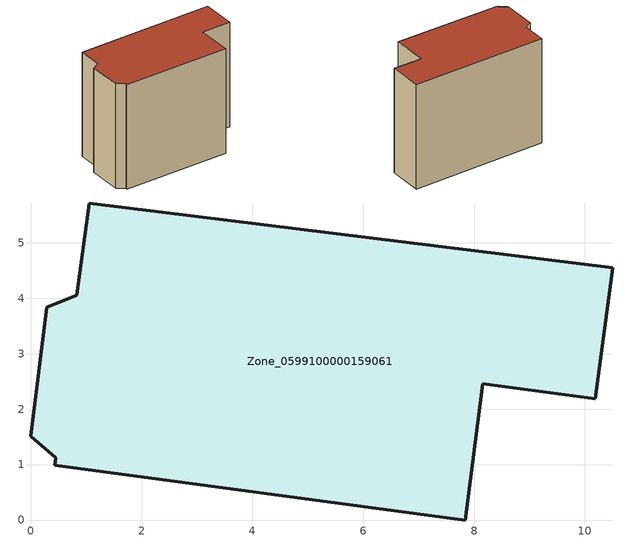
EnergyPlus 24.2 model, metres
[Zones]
Zone_0599100000159061
 floor ground (C_G): 8.16,2.46 7.84,0 0.43,0.99 0.45,1.12 0,1.51 0.29,3.84 0.83,4.06 1.05,5.72 10.5,4.55 10.19,2.19 z2.64
 wall outside (C_F): 0.83,4.06 0.29,3.84 0,1.51 0.45,1.12 0.43,0.99 7.84,0 8.16,2.46 10.19,2.19 10.5,4.55 1.05,5.72 0.83,4.06 z2.64:10.15
 roof outside (C_R): 10.5,4.55 1.05,5.72 0.83,4.06 0.29,3.84 0,1.51 0.45,1.12 0.43,0.99 7.84,0 8.16,2.46 10.19,2.19 z10.15
[BUILDING]
Pand.0599100000159061: North Axis=0; Terrain=City; Loads Convergence Tolerance Value=0.04; Temperature Convergence Tolerance Value=0.4; Solar Distribution=FullExterior; Maximum Number of Warmup Days=25; Minimum Number of Warmup Days=1
[Site:Location]
Rotterdam.The.Hague.AP_ZH_NLD Design_Conditions: Latitude=51.96; Longitude=4.45; Time Zone=1; Elevation=-4.5
[SITE:GROUNDTEMPERATURE:BUILDINGSURFACE]
18, 18, 18, 18, 18, 18, 18, 18, 18, 18, 18, 18
[MATERIAL] Thermal Absorptance=0.9; Solar Absorptance=0.7; Visible Absorptance=0.7
Name | Roughness | Thickness | Conductivity | Density | Specific Heat
G.TI.1946 | MediumSmooth | 0.15 | 1 | 540 | 1210
F.TI.1946 | Rough | 0.3 | 0.857143 | 1920 | 840
R.TI.1946 | MediumRough | 0.2 | 0.1 | 1500 | 1000
[CONSTRUCTION]
C_G: G.TI.1946
C_F: F.TI.1946
C_R: R.TI.1946
[ZONE]
Zone_0599100000159061: Type=1; Multiplier=1; Ceiling Height=Autocalculate; Volume=Autocalculate; Floor Area=autocalculate; Part of Total Floor Area=Yes
[ZONEINFILTRATION:DESIGNFLOWRATE]
Infil_Zone_0599100000159061: Zone or ZoneList or Space or SpaceList=Zone_0599100000159061; Schedule=AlwaysOn; Design Flow Rate Calculation Method=Flow/Area; Flow Rate per Floor Area=0.003; Constant Term Coefficient=1; Temperature Term Coefficient=0; Velocity Term Coefficient=0; Velocity Squared Term Coefficient=0
[HVACTEMPLATE:ZONE:IDEALLOADSAIRSYSTEM]
Zone_0599100000159061: Maximum Heating Supply Air Temperature=50; Minimum Cooling Supply Air Temperature=13; Maximum Heating Supply Air Humidity Ratio=0.0156; Minimum Cooling Supply Air Humidity Ratio=0.0077; Heating Limit=NoLimit; Cooling Limit=NoLimit; Dehumidification Control Type=ConstantSensibleHeatRatio; Cooling Sensible Heat Ratio=0.7; Dehumidification Setpoint=60; Humidification Control Type=None; Humidification Setpoint=30; Outdoor Air Method=None; Outdoor Air Flow Rate per Person=0.00944; Outdoor Air Flow Rate per Zone Floor Area=0; Outdoor Air Flow Rate per Zone=0; Demand Controlled Ventilation Type=None; Outdoor Air Economizer Type=NoEconomizer; Heat Recovery Type=None; Sensible Heat Recovery Effectiveness=0.7; Latent Heat Recovery Effectiveness=0.65
[ZONECONTROL:THERMOSTAT]
ThermostatControl_Zone_0599100000159061: Zone or ZoneList=Zone_0599100000159061; Control Type Schedule=DualSetpointControlType; Control 1=Thermostat_Zone_0599100000159061; Temperature Difference Between Cutout And Setpoint=0
[THERMOSTATSETPOINT:DUALSETPOINT]
Thermostat_Zone_0599100000159061: Heating Setpoint Temperature Schedule=HeatingSetpoint_Zone_0599100000159061; Cooling Setpoint Temperature Schedule=CoolingSetpoint_Zone_0599100000159061
[SCHEDULE:COMPACT]
HeatingSetpoint_Zone_0599100000159061: Through: 12/31, For: AllDays, Until: 24:00, 21
CoolingSetpoint_Zone_0599100000159061: Through: 12/31, For: AllDays, Until: 24:00, 24
DualSetpointControlType: Through: 12/31, For: AllDays, Until: 24:00, 4
AlwaysOn: Through: 12/31, For: AllDays, Until: 24:00, 1
